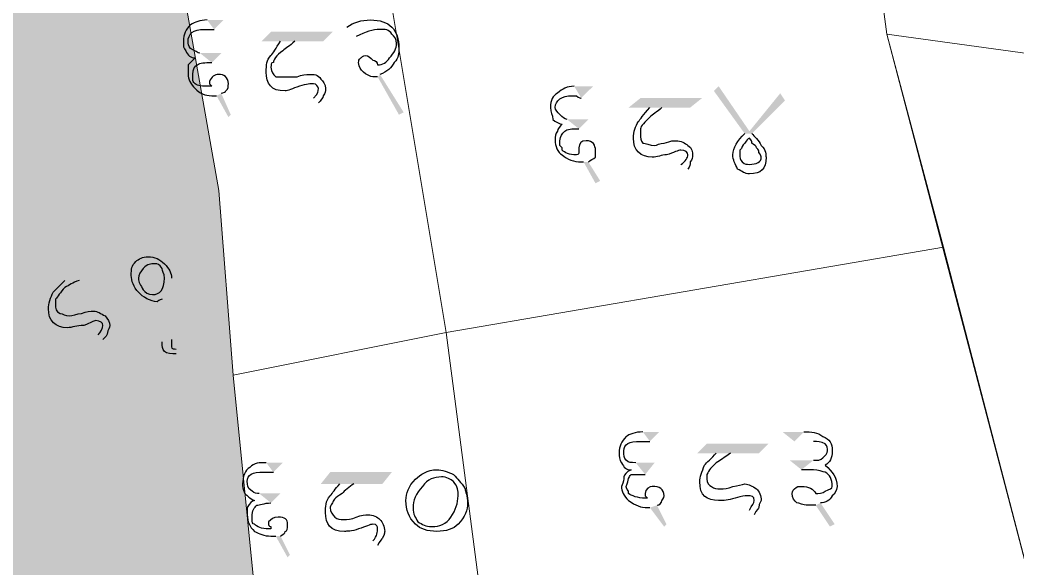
# Model space of a CAD drawing. Header units: metres. Extents: x 345912 to 349030, y 3061206 to 3061792.
# Drawn here: x 346026.44 to 346047.83, y 3061311.56 to 3061323.32 of the extents above; entities that cross this region are included whole.
import ezdxf

# ---------------------------------------------------------------- set-up
doc = ezdxf.new("R2010")
doc.units = ezdxf.units.M
doc.header["$MEASUREMENT"] = 0
doc.layers.add('PDF5_Geometry', color=7, linetype='Continuous')
doc.layers.add('PDF5_Solid Fills', color=7, linetype='Continuous')

msp = doc.modelspace()

# ---------------------------------------------------------------- hatches: boundary and pattern name
at = {"layer": 'PDF5_Solid Fills', "true_color": 0xc3c3c3, "transparency": 33554531}
h = msp.add_hatch(color=9, dxfattribs=at)
h.paths.add_polyline_path([(346031.62094, 3061309.60243), (346025.52494, 3061309.29763), (346024.61054, 3061318.44163), (346023.69614, 3061323.62323), (346029.48734, 3061324.84243), (346029.79214, 3061324.84243), (346030.70654, 3061319.66083), (346031.01134, 3061315.69843)], flags=0)
h.paths.add_polyline_path([(346033.75454, 3061286.43763), (346027.35374, 3061286.13283), (346026.43934, 3061296.19123), (346032.84014, 3061296.19123)], flags=0)
h.paths.add_polyline_path([(346007.84654, 3061320.88003), (346001.75053, 3061319.66083), (346000.83614, 3061319.35603), (345993.21614, 3061318.13683), (345983.76734, 3061316.30803), (345983.46254, 3061316.30803), (345961.21214, 3061312.04083), (345962.12653, 3061318.13683), (345981.02414, 3061321.79443), (345990.47293, 3061323.31843), (345999.31213, 3061325.14723), (346008.45614, 3061326.67123)], flags=0)
h.paths.add_polyline_path([(346037.41214, 3061326.36643), (346034.05934, 3061325.75683), (346034.05934, 3061326.06163), (346033.75454, 3061328.80483), (346037.10734, 3061329.41443)], flags=0)
h.paths.add_polyline_path([(346023.69614, 3061323.62323), (346015.46654, 3061322.09923), (346015.16174, 3061322.09923), (346014.85694, 3061322.09923), (346014.24734, 3061321.79443), (346007.84654, 3061320.88003), (346008.45614, 3061326.67123), (346018.81934, 3061328.80483), (346019.12414, 3061328.80483), (346019.42893, 3061329.10963), (346019.73374, 3061329.10963), (346020.03854, 3061329.10963), (346022.47694, 3061329.71923)], flags=0)
h.paths.add_polyline_path([(346029.48734, 3061324.84243), (346023.69614, 3061323.62323), (346022.47694, 3061329.71923), (346026.74414, 3061330.63363), (346028.57294, 3061330.93843), (346029.18254, 3061325.14723)], flags=0)
h.paths.add_polyline_path([(346033.75454, 3061328.80483), (346034.05934, 3061326.06163), (346034.05934, 3061325.75683), (346029.48734, 3061324.84243), (346029.18254, 3061325.14723), (346028.57294, 3061330.93843), (346030.70654, 3061331.24323), (346033.44974, 3061331.54803), (346033.44974, 3061330.93843)], flags=0)
h.paths.add_polyline_path([(346037.10734, 3061329.41443), (346033.75454, 3061328.80483), (346033.44974, 3061330.93843), (346033.44974, 3061331.54803), (346036.80254, 3061332.15763)], flags=0)
h.paths.add_polyline_path([(346125.80414, 3061271.19763), (346124.88974, 3061272.41683), (346122.14653, 3061274.85523), (346119.70814, 3061275.16003), (346113.61213, 3061277.29363), (346104.46814, 3061280.03683), (346097.76254, 3061281.56083), (346092.58094, 3061281.56083), (346089.53293, 3061281.25603), (346087.39933, 3061280.34163), (346079.16973, 3061276.07443), (346073.07373, 3061271.80723), (346070.94013, 3061271.19763), (345957.24973, 3061271.19763), (345956.94494, 3061272.41683), (345956.94494, 3061274.55043), (345957.85933, 3061287.96163), (345958.16414, 3061289.79043), (345958.16414, 3061296.19123), (345958.46894, 3061304.42083), (345959.38333, 3061311.12643), (345960.29774, 3061314.78403), (345960.29774, 3061320.27043), (345961.21214, 3061323.62323), (345964.26013, 3061333.07203), (345963.65053, 3061336.12003), (345963.34574, 3061337.03443), (345960.29774, 3061345.87363), (345956.94494, 3061356.84643), (345952.67774, 3061370.56243), (345952.67774, 3061373.91523), (345952.67774, 3061381.23043), (345949.93454, 3061391.59363), (345947.80094, 3061402.87124), (345945.05773, 3061411.40564), (345943.53373, 3061414.45363), (345940.48573, 3061418.11124), (345936.82814, 3061421.76883), (345932.86573, 3061427.56003), (345926.16013, 3061436.70403), (345924.63614, 3061440.36163), (345918.54013, 3061442.49523), (345914.57773, 3061443.40963), (345915.49213, 3061444.62883), (345924.33133, 3061441.88564), (345924.94094, 3061442.80003), (345924.33133, 3061448.28643), (345920.97853, 3061460.17363), (345917.32094, 3061466.87923), (345919.14974, 3061468.09844), (345923.11213, 3061460.47844), (345924.33133, 3061455.90643), (345926.46493, 3061446.76243), (345927.07454, 3061438.83763), (345930.12254, 3061435.18003), (345931.64653, 3061432.43683), (345936.82814, 3061424.81683), (345942.31454, 3061418.41603), (345944.75293, 3061415.06323), (345947.80094, 3061408.66243), (345949.93454, 3061401.04243), (345950.54414, 3061396.47043), (345954.20174, 3061382.14483), (345954.81134, 3061373.91523), (345955.11613, 3061371.17203), (345959.68814, 3061354.71283), (345964.86973, 3061340.08243), (345965.78414, 3061336.12003), (345965.17454, 3061329.71923), (345962.43134, 3061321.18483), (345962.12653, 3061318.13683), (345961.21214, 3061312.04083), (345960.90734, 3061307.77363), (345959.99293, 3061299.23923), (345959.68814, 3061287.65683), (345959.68814, 3061286.74243), (345959.38333, 3061285.52323), (345959.07854, 3061279.73203), (345958.77373, 3061275.46483), (345959.07854, 3061273.02643), (345959.38333, 3061271.19763), (346064.84414, 3061271.19763), (346065.75853, 3061271.50243), (346070.33053, 3061272.72163), (346075.20734, 3061274.85523), (346078.56013, 3061277.29363), (346085.87534, 3061281.25603), (346086.48494, 3061281.56083), (346087.39933, 3061281.86563), (346090.44734, 3061282.78003), (346097.45774, 3061282.78003), (346105.99214, 3061280.95123), (346116.05054, 3061278.20803), (346117.87933, 3061277.29363), (346118.79373, 3061276.98883), (346124.88974, 3061274.55043), (346127.32814, 3061272.41683), (346127.63293, 3061272.11203), (346128.24254, 3061271.19763)], flags=0)
h.paths.add_polyline_path([(346032.84014, 3061296.19123), (346026.43934, 3061296.19123), (346025.52494, 3061309.29763), (346031.62094, 3061309.60243), (346031.92574, 3061307.77363), (346032.53534, 3061298.02003)], flags=0)
h = msp.add_hatch(color=9, dxfattribs=at)
h.paths.add_polyline_path([(346031.62094, 3061309.60243), (346025.52494, 3061309.29763), (346024.61054, 3061318.44163), (346023.69614, 3061323.62323), (346029.48734, 3061324.84243), (346029.79214, 3061324.84243), (346030.70654, 3061319.66083), (346031.01134, 3061315.69843)], flags=0)
h.paths.add_polyline_path([(346033.75454, 3061286.43763), (346027.35374, 3061286.13283), (346026.43934, 3061296.19123), (346032.84014, 3061296.19123)], flags=0)
h.paths.add_polyline_path([(346007.84654, 3061320.88003), (346001.75053, 3061319.66083), (346000.83614, 3061319.35603), (345993.21614, 3061318.13683), (345983.76734, 3061316.30803), (345983.46254, 3061316.30803), (345961.21214, 3061312.04083), (345962.12653, 3061318.13683), (345981.02414, 3061321.79443), (345990.47293, 3061323.31843), (345999.31213, 3061325.14723), (346008.45614, 3061326.67123)], flags=0)
h.paths.add_polyline_path([(346037.41214, 3061326.36643), (346034.05934, 3061325.75683), (346034.05934, 3061326.06163), (346033.75454, 3061328.80483), (346037.10734, 3061329.41443)], flags=0)
h.paths.add_polyline_path([(346023.69614, 3061323.62323), (346015.46654, 3061322.09923), (346015.16174, 3061322.09923), (346014.85694, 3061322.09923), (346014.24734, 3061321.79443), (346007.84654, 3061320.88003), (346008.45614, 3061326.67123), (346018.81934, 3061328.80483), (346019.12414, 3061328.80483), (346019.42893, 3061329.10963), (346019.73374, 3061329.10963), (346020.03854, 3061329.10963), (346022.47694, 3061329.71923)], flags=0)
h.paths.add_polyline_path([(346029.48734, 3061324.84243), (346023.69614, 3061323.62323), (346022.47694, 3061329.71923), (346026.74414, 3061330.63363), (346028.57294, 3061330.93843), (346029.18254, 3061325.14723)], flags=0)
h.paths.add_polyline_path([(346033.75454, 3061328.80483), (346034.05934, 3061326.06163), (346034.05934, 3061325.75683), (346029.48734, 3061324.84243), (346029.18254, 3061325.14723), (346028.57294, 3061330.93843), (346030.70654, 3061331.24323), (346033.44974, 3061331.54803), (346033.44974, 3061330.93843)], flags=0)
h.paths.add_polyline_path([(346037.10734, 3061329.41443), (346033.75454, 3061328.80483), (346033.44974, 3061330.93843), (346033.44974, 3061331.54803), (346036.80254, 3061332.15763)], flags=0)
h.paths.add_polyline_path([(346125.80414, 3061271.19763), (346124.88974, 3061272.41683), (346122.14653, 3061274.85523), (346119.70814, 3061275.16003), (346113.61213, 3061277.29363), (346104.46814, 3061280.03683), (346097.76254, 3061281.56083), (346092.58094, 3061281.56083), (346089.53293, 3061281.25603), (346087.39933, 3061280.34163), (346079.16973, 3061276.07443), (346073.07373, 3061271.80723), (346070.94013, 3061271.19763), (345957.24973, 3061271.19763), (345956.94494, 3061272.41683), (345956.94494, 3061274.55043), (345957.85933, 3061287.96163), (345958.16414, 3061289.79043), (345958.16414, 3061296.19123), (345958.46894, 3061304.42083), (345959.38333, 3061311.12643), (345960.29774, 3061314.78403), (345960.29774, 3061320.27043), (345961.21214, 3061323.62323), (345964.26013, 3061333.07203), (345963.65053, 3061336.12003), (345963.34574, 3061337.03443), (345960.29774, 3061345.87363), (345956.94494, 3061356.84643), (345952.67774, 3061370.56243), (345952.67774, 3061373.91523), (345952.67774, 3061381.23043), (345949.93454, 3061391.59363), (345947.80094, 3061402.87124), (345945.05773, 3061411.40564), (345943.53373, 3061414.45363), (345940.48573, 3061418.11124), (345936.82814, 3061421.76883), (345932.86573, 3061427.56003), (345926.16013, 3061436.70403), (345924.63614, 3061440.36163), (345918.54013, 3061442.49523), (345914.57773, 3061443.40963), (345915.49213, 3061444.62883), (345924.33133, 3061441.88564), (345924.94094, 3061442.80003), (345924.33133, 3061448.28643), (345920.97853, 3061460.17363), (345917.32094, 3061466.87923), (345919.14974, 3061468.09844), (345923.11213, 3061460.47844), (345924.33133, 3061455.90643), (345926.46493, 3061446.76243), (345927.07454, 3061438.83763), (345930.12254, 3061435.18003), (345931.64653, 3061432.43683), (345936.82814, 3061424.81683), (345942.31454, 3061418.41603), (345944.75293, 3061415.06323), (345947.80094, 3061408.66243), (345949.93454, 3061401.04243), (345950.54414, 3061396.47043), (345954.20174, 3061382.14483), (345954.81134, 3061373.91523), (345955.11613, 3061371.17203), (345959.68814, 3061354.71283), (345964.86973, 3061340.08243), (345965.78414, 3061336.12003), (345965.17454, 3061329.71923), (345962.43134, 3061321.18483), (345962.12653, 3061318.13683), (345961.21214, 3061312.04083), (345960.90734, 3061307.77363), (345959.99293, 3061299.23923), (345959.68814, 3061287.65683), (345959.68814, 3061286.74243), (345959.38333, 3061285.52323), (345959.07854, 3061279.73203), (345958.77373, 3061275.46483), (345959.07854, 3061273.02643), (345959.38333, 3061271.19763), (346064.84414, 3061271.19763), (346065.75853, 3061271.50243), (346070.33053, 3061272.72163), (346075.20734, 3061274.85523), (346078.56013, 3061277.29363), (346085.87534, 3061281.25603), (346086.48494, 3061281.56083), (346087.39933, 3061281.86563), (346090.44734, 3061282.78003), (346097.45774, 3061282.78003), (346105.99214, 3061280.95123), (346116.05054, 3061278.20803), (346117.87933, 3061277.29363), (346118.79373, 3061276.98883), (346124.88974, 3061274.55043), (346127.32814, 3061272.41683), (346127.63293, 3061272.11203), (346128.24254, 3061271.19763)], flags=0)
h.paths.add_polyline_path([(346032.84014, 3061296.19123), (346026.43934, 3061296.19123), (346025.52494, 3061309.29763), (346031.62094, 3061309.60243), (346031.92574, 3061307.77363), (346032.53534, 3061298.02003)], flags=0)
at = {"layer": 'PDF5_Solid Fills', "transparency": 33554559}
h = msp.add_hatch(color=256, dxfattribs=at)
h.paths.add_polyline_path([(346030.60494, 3061323.11523), (346030.80814, 3061323.31843), (346030.45254, 3061323.31843)], flags=0)
h.paths.add_polyline_path([(346030.65574, 3061321.69283), (346030.90974, 3061321.23563), (346030.96054, 3061321.28643), (346030.75734, 3061321.74363)], flags=0)
h.paths.add_polyline_path([(346030.55414, 3061322.40403), (346030.75734, 3061322.60723), (346030.30014, 3061322.60723)], flags=0)
h.paths.add_polyline_path([(346032.02734, 3061322.86123), (346031.62094, 3061322.86123), (346031.82414, 3061323.06443), (346033.14494, 3061323.06443), (346032.94174, 3061322.86123), (346032.33214, 3061322.86123)], flags=0)
h.paths.add_polyline_path([(346032.84014, 3061321.54043), (346032.73854, 3061321.64203)], flags=0)
h.paths.add_polyline_path([(346033.65294, 3061322.96283), (346033.44974, 3061323.16603)], flags=0)
h.paths.add_polyline_path([(346034.16094, 3061322.15003), (346034.66894, 3061321.33723), (346034.56734, 3061321.28643), (346034.11014, 3061322.09923)], flags=0)
h = msp.add_hatch(color=256, dxfattribs=at)
h.paths.add_polyline_path([(346038.47894, 3061321.64205), (346038.73294, 3061321.89605), (346038.32654, 3061321.89605)], flags=0)
h.paths.add_polyline_path([(346038.52974, 3061320.27045), (346038.78374, 3061319.81325), (346038.88534, 3061319.86405), (346038.63134, 3061320.27045)], flags=0)
h.paths.add_polyline_path([(346038.42814, 3061320.98165), (346038.63134, 3061321.18485), (346038.17414, 3061321.18485)], flags=0)
h.paths.add_polyline_path([(346039.95214, 3061321.43885), (346039.49494, 3061321.43885), (346039.74894, 3061321.64205), (346041.06974, 3061321.64205), (346040.81574, 3061321.43885), (346040.20614, 3061321.43885)], flags=0)
h.paths.add_polyline_path([(346040.76494, 3061320.11805), (346040.61254, 3061320.21965)], flags=0)
h.paths.add_polyline_path([(346041.98414, 3061320.88005), (346041.32374, 3061321.79445), (346041.42534, 3061321.89605), (346042.08574, 3061320.93085), (346042.74614, 3061321.74365), (346042.84774, 3061321.59125), (346042.13654, 3061320.88005)], flags=0)
h = msp.add_hatch(color=256, dxfattribs=at)
h.paths.add_polyline_path([(346025.98214, 3061317.98444), (346026.18534, 3061318.23844), (346025.82974, 3061318.23844)], flags=0)
h.paths.add_polyline_path([(346025.98214, 3061316.61284), (346026.28694, 3061316.15564), (346026.33774, 3061316.20644), (346026.13454, 3061316.61284)], flags=0)
h.paths.add_polyline_path([(346025.88054, 3061317.32404), (346026.08374, 3061317.52724), (346025.67734, 3061317.52724)], flags=0)
h.paths.add_polyline_path([(346027.40454, 3061317.73044), (346026.99814, 3061317.73044), (346027.20134, 3061317.98444), (346028.52214, 3061317.98444), (346028.31894, 3061317.73044), (346027.70934, 3061317.73044)], flags=0)
h.paths.add_polyline_path([(346028.21734, 3061316.46044), (346028.11574, 3061316.56204)], flags=0)
h.paths.add_polyline_path([(346029.69054, 3061317.78124), (346029.69054, 3061316.46044)], flags=0)
h.paths.add_polyline_path([(346029.79214, 3061316.25724), (346029.79214, 3061316.15564)], flags=0)
h = msp.add_hatch(color=256, dxfattribs=at)
h.paths.add_polyline_path([(346039.95214, 3061314.27604), (346040.15534, 3061314.47924), (346039.79974, 3061314.47924)], flags=0)
h.paths.add_polyline_path([(346039.95214, 3061312.85364), (346040.25694, 3061312.44724), (346040.30774, 3061312.49804), (346040.10454, 3061312.90444)], flags=0)
h.paths.add_polyline_path([(346039.85054, 3061313.56484), (346040.05374, 3061313.81884), (346039.64734, 3061313.81884)], flags=0)
h.paths.add_polyline_path([(346041.37454, 3061314.02204), (346040.96814, 3061314.02204), (346041.17134, 3061314.22524), (346042.49214, 3061314.22524), (346042.28894, 3061314.02204), (346041.67934, 3061314.02204)], flags=0)
h.paths.add_polyline_path([(346042.18734, 3061312.70124), (346042.08574, 3061312.80284)], flags=0)
h.paths.add_polyline_path([(346043.05094, 3061314.27604), (346042.79694, 3061314.47924), (346043.25414, 3061314.47924)], flags=0)
h.paths.add_polyline_path([(346043.60974, 3061312.95524), (346043.91454, 3061312.49804), (346043.81294, 3061312.44724), (346043.50814, 3061312.90444)], flags=0)
h.paths.add_polyline_path([(346043.20334, 3061313.66644), (346042.94934, 3061313.86964), (346043.45734, 3061313.86964)], flags=0)
h = msp.add_hatch(color=256, dxfattribs=at)
h.paths.add_polyline_path([(346031.87494, 3061313.61564), (346032.07814, 3061313.81884), (346031.72254, 3061313.81884)], flags=0)
h.paths.add_polyline_path([(346031.92574, 3061312.24404), (346032.17974, 3061311.78684), (346032.23054, 3061311.83764), (346032.02734, 3061312.24404)], flags=0)
h.paths.add_polyline_path([(346031.82414, 3061312.95524), (346032.02734, 3061313.15844), (346031.57014, 3061313.15844)], flags=0)
h.paths.add_polyline_path([(346033.29734, 3061313.36164), (346032.89094, 3061313.36164), (346033.09414, 3061313.61564), (346034.41494, 3061313.61564), (346034.21174, 3061313.36164), (346033.60214, 3061313.36164)], flags=0)
h.paths.add_polyline_path([(346034.11014, 3061312.04084), (346034.00854, 3061312.14244)], flags=0)

# ---------------------------------------------------------------- linework, layer by layer
at = {"layer": 'PDF5_Geometry', "lineweight": 9}
for points in [[(346059.66254, 3061321.79444), (346053.87134, 3061321.79444), (346045.03214, 3061323.01365), (346044.42254, 3061327.58564), (346057.83373, 3061328.19523)], [(346059.66254, 3061321.79444), (346053.87134, 3061321.79444), (346045.03214, 3061323.01365), (346044.42254, 3061327.58564), (346057.83373, 3061328.19523)], [(346045.03214, 3061323.01365), (346046.25134, 3061318.44164), (346035.58334, 3061316.61284), (346034.05933, 3061325.75683), (346037.41214, 3061326.36645), (346044.42254, 3061327.58564)], [(346045.03214, 3061323.01365), (346046.25134, 3061318.44164), (346035.58334, 3061316.61284), (346034.05933, 3061325.75683), (346037.41214, 3061326.36645), (346044.42254, 3061327.58564)], [(346031.01134, 3061315.69844), (346030.70653, 3061319.66085), (346029.79214, 3061324.84243), (346034.05933, 3061325.75683), (346035.58334, 3061316.61284)], [(346031.01134, 3061315.69844), (346030.70653, 3061319.66085), (346029.79214, 3061324.84243), (346034.05933, 3061325.75683), (346035.58334, 3061316.61284)], [(346031.62094, 3061309.60243), (346025.52494, 3061309.29763), (346024.61054, 3061318.44163), (346023.69614, 3061323.62323), (346029.48734, 3061324.84243), (346029.79214, 3061324.84243), (346030.70654, 3061319.66083), (346031.01134, 3061315.69843)], [(346031.62094, 3061309.60243), (346025.52494, 3061309.29763), (346024.61054, 3061318.44163), (346023.69614, 3061323.62323), (346029.48734, 3061324.84243), (346029.79214, 3061324.84243), (346030.70654, 3061319.66083), (346031.01134, 3061315.69843)], [(346059.66254, 3061321.79444), (346059.05293, 3061307.77365), (346056.00494, 3061294.66724), (346049.60414, 3061294.97205), (346042.89854, 3061296.19123), (346043.81293, 3061297.71523), (346047.47054, 3061309.60243), (346048.38494, 3061310.21205), (346045.03214, 3061323.01365), (346053.87134, 3061321.79444)], [(346059.66254, 3061321.79444), (346059.05293, 3061307.77365), (346056.00494, 3061294.66724), (346049.60414, 3061294.97205), (346042.89854, 3061296.19123), (346043.81293, 3061297.71523), (346047.47054, 3061309.60243), (346048.38494, 3061310.21205), (346045.03214, 3061323.01365), (346053.87134, 3061321.79444)], [(346046.25134, 3061318.44164), (346048.38494, 3061310.21205), (346047.47054, 3061309.60243), (346044.42254, 3061309.60243), (346036.49774, 3061309.60243), (346035.58334, 3061316.61284)], [(346046.25134, 3061318.44164), (346048.38494, 3061310.21205), (346047.47054, 3061309.60243), (346044.42254, 3061309.60243), (346036.49774, 3061309.60243), (346035.58334, 3061316.61284)], [(346036.49774, 3061309.60243), (346031.62094, 3061309.60243), (346031.01134, 3061315.69844), (346035.58334, 3061316.61284)], [(346036.49774, 3061309.60243), (346031.62094, 3061309.60243), (346031.01134, 3061315.69844), (346035.58334, 3061316.61284)]]:
    msp.add_lwpolyline(points, close=True, dxfattribs=at)
at = {"layer": 'PDF5_Geometry', "lineweight": 25}
for points in [[(346030.45254, 3061323.31843), (346030.30014, 3061323.31843), (346030.19854, 3061323.26763), (346030.09694, 3061323.21683)], [(346033.44974, 3061323.16603), (346033.60214, 3061323.26763), (346033.75454, 3061323.31843), (346033.95774, 3061323.31843)], [(346033.95774, 3061323.31843), (346034.16094, 3061323.31843), (346034.31334, 3061323.26763), (346034.41494, 3061323.16603)], [(346030.09694, 3061323.21683), (346029.99534, 3061323.11523), (346029.94454, 3061323.01363), (346029.94454, 3061322.86123)], [(346030.04614, 3061322.86123), (346030.04614, 3061323.01363), (346030.14774, 3061323.11523), (346030.40174, 3061323.11523)], [(346030.40174, 3061323.11523), (346030.40174, 3061323.11523), (346030.45254, 3061323.11523), (346030.50334, 3061323.11523)], [(346030.50334, 3061323.11523), (346030.55414, 3061323.11523), (346030.60494, 3061323.11523), (346030.60494, 3061323.11523)], [(346034.16094, 3061323.11523), (346034.00854, 3061323.11523), (346033.85614, 3061323.06443), (346033.65294, 3061322.96283)], [(346034.41494, 3061323.01363), (346034.36414, 3061323.11523), (346034.26254, 3061323.11523), (346034.16094, 3061323.11523)], [(346034.41494, 3061323.16603), (346034.51654, 3061323.06443), (346034.56734, 3061322.91203), (346034.56734, 3061322.70883)], [(346029.94454, 3061322.86123), (346029.94454, 3061322.75963), (346029.94454, 3061322.70883), (346029.99534, 3061322.65803)], [(346030.09694, 3061322.70883), (346030.04614, 3061322.75963), (346030.04614, 3061322.81043), (346030.04614, 3061322.86123)], [(346031.82414, 3061322.55643), (346031.87494, 3061322.60723), (346031.92574, 3061322.70883), (346032.02734, 3061322.86123)], [(346032.33214, 3061322.86123), (346032.23054, 3061322.75963), (346032.12894, 3061322.70883), (346032.07814, 3061322.65803)], [(346034.51654, 3061322.81043), (346034.51654, 3061322.91203), (346034.46574, 3061322.96283), (346034.41494, 3061323.01363)], [(346029.99534, 3061322.65803), (346030.04614, 3061322.55643), (346030.09694, 3061322.50563), (346030.19854, 3061322.50563)], [(346030.30014, 3061322.60723), (346030.24934, 3061322.60723), (346030.19854, 3061322.65803), (346030.09694, 3061322.70883)], [(346032.07814, 3061322.65803), (346031.92574, 3061322.55643), (346031.87494, 3061322.45483), (346031.87494, 3061322.40403)], [(346034.36414, 3061322.50563), (346034.46574, 3061322.60723), (346034.51654, 3061322.70883), (346034.51654, 3061322.81043)], [(346034.56734, 3061322.70883), (346034.56734, 3061322.60723), (346034.56734, 3061322.50563), (346034.46574, 3061322.40403)], [(346030.19854, 3061322.50563), (346030.14774, 3061322.45483), (346030.09694, 3061322.40403), (346030.04614, 3061322.35323)], [(346031.72254, 3061322.20083), (346031.72254, 3061322.35323), (346031.72254, 3061322.45483), (346031.82414, 3061322.55643)], [(346033.70374, 3061322.40403), (346033.70374, 3061322.45483), (346033.70374, 3061322.45483), (346033.75454, 3061322.50563)], [(346033.75454, 3061322.50563), (346033.75454, 3061322.50563), (346033.80534, 3061322.55643), (346033.85614, 3061322.55643)], [(346033.85614, 3061322.55643), (346033.90694, 3061322.55643), (346033.95774, 3061322.50563), (346034.00854, 3061322.45483)], [(346034.00854, 3061322.45483), (346034.05934, 3061322.45483), (346034.11014, 3061322.40403), (346034.11014, 3061322.35323)], [(346034.11014, 3061322.35323), (346034.21174, 3061322.35323), (346034.31334, 3061322.40403), (346034.36414, 3061322.50563)], [(346030.04614, 3061322.35323), (346030.04614, 3061322.30243), (346030.04614, 3061322.25163), (346030.04614, 3061322.15003)], [(346030.14774, 3061322.15003), (346030.14774, 3061322.25163), (346030.19854, 3061322.35323), (346030.24934, 3061322.35323)], [(346030.24934, 3061322.35323), (346030.30014, 3061322.40403), (346030.40174, 3061322.40403), (346030.55414, 3061322.40403)], [(346031.87494, 3061322.40403), (346031.82414, 3061322.40403), (346031.82414, 3061322.35323), (346031.82414, 3061322.30243)], [(346031.82414, 3061322.30243), (346031.82414, 3061322.20083), (346031.87494, 3061322.15003), (346031.92574, 3061322.09923)], [(346033.80534, 3061322.20083), (346033.75454, 3061322.25163), (346033.70374, 3061322.30243), (346033.70374, 3061322.40403)], [(346034.46574, 3061322.40403), (346034.41494, 3061322.30243), (346034.31334, 3061322.20083), (346034.16094, 3061322.15003)], [(346030.04614, 3061322.15003), (346030.04614, 3061322.04843), (346030.09694, 3061321.94683), (346030.19854, 3061321.84523)], [(346030.14774, 3061322.04843), (346030.14774, 3061322.09923), (346030.14774, 3061322.15003), (346030.14774, 3061322.15003)], [(346030.19854, 3061321.94683), (346030.14774, 3061321.99763), (346030.14774, 3061321.99763), (346030.14774, 3061322.04843)], [(346030.70654, 3061322.15003), (346030.60494, 3061322.15003), (346030.55414, 3061322.09923), (346030.50334, 3061321.99763)], [(346030.50334, 3061321.99763), (346030.50334, 3061321.99763), (346030.50334, 3061321.94683), (346030.50334, 3061321.94683)], [(346030.90974, 3061321.94683), (346030.90974, 3061322.09923), (346030.80814, 3061322.15003), (346030.70654, 3061322.15003)], [(346032.12894, 3061321.79443), (346031.82414, 3061321.79443), (346031.72254, 3061321.94683), (346031.72254, 3061322.20083)], [(346031.92574, 3061322.09923), (346031.97654, 3061322.09923), (346032.02734, 3061322.09923), (346032.12894, 3061322.09923)], [(346032.12894, 3061322.09923), (346032.17974, 3061322.09923), (346032.28134, 3061322.09923), (346032.38294, 3061322.09923)], [(346032.38294, 3061322.09923), (346032.48454, 3061322.15003), (346032.58614, 3061322.15003), (346032.63694, 3061322.15003)], [(346032.63694, 3061322.15003), (346032.73854, 3061322.15003), (346032.84014, 3061322.15003), (346032.89094, 3061322.04843)], [(346032.89094, 3061322.04843), (346032.94174, 3061321.99763), (346032.99254, 3061321.94683), (346032.99254, 3061321.84523)], [(346034.00854, 3061322.09923), (346033.95774, 3061322.09923), (346033.85614, 3061322.15003), (346033.80534, 3061322.20083)], [(346034.11014, 3061322.09923), (346034.05934, 3061322.09923), (346034.05934, 3061322.09923), (346034.00854, 3061322.09923)], [(346030.50334, 3061321.89603), (346030.35094, 3061321.89603), (346030.24934, 3061321.89603), (346030.19854, 3061321.94683)], [(346030.19854, 3061321.84523), (346030.30014, 3061321.74363), (346030.40174, 3061321.69283), (346030.55414, 3061321.69283)], [(346030.50334, 3061321.94683), (346030.50334, 3061321.94683), (346030.50334, 3061321.94683), (346030.55414, 3061321.89603)], [(346030.55414, 3061321.89603), (346030.55414, 3061321.89603), (346030.50334, 3061321.89603), (346030.50334, 3061321.89603)], [(346030.75734, 3061321.74363), (346030.80814, 3061321.74363), (346030.85894, 3061321.79443), (346030.85894, 3061321.79443)], [(346030.85894, 3061321.79443), (346030.90974, 3061321.84523), (346030.90974, 3061321.89603), (346030.90974, 3061321.94683)], [(346032.43374, 3061321.89603), (346032.28134, 3061321.84523), (346032.17974, 3061321.79443), (346032.12894, 3061321.79443)], [(346032.73854, 3061321.94683), (346032.68774, 3061321.94683), (346032.58614, 3061321.94683), (346032.43374, 3061321.89603)], [(346032.84014, 3061321.84523), (346032.84014, 3061321.89603), (346032.78934, 3061321.94683), (346032.73854, 3061321.94683)], [(346032.73854, 3061321.64203), (346032.84014, 3061321.74363), (346032.84014, 3061321.79443), (346032.84014, 3061321.84523)], [(346032.99254, 3061321.84523), (346032.99254, 3061321.79443), (346032.99254, 3061321.74363), (346032.94174, 3061321.69283)], [(346038.32654, 3061321.89605), (346038.17414, 3061321.89605), (346038.07254, 3061321.84525), (346037.97094, 3061321.74365)], [(346030.55414, 3061321.69283), (346030.60494, 3061321.69283), (346030.60494, 3061321.69283), (346030.65574, 3061321.69283)], [(346032.94174, 3061321.69283), (346032.94174, 3061321.64203), (346032.89094, 3061321.59123), (346032.84014, 3061321.54043)], [(346037.97094, 3061321.74365), (346037.86934, 3061321.69285), (346037.81854, 3061321.59125), (346037.81854, 3061321.43885)], [(346037.92014, 3061321.43885), (346037.92014, 3061321.59125), (346038.07254, 3061321.69285), (346038.27574, 3061321.69285)], [(346038.27574, 3061321.69285), (346038.32654, 3061321.69285), (346038.37734, 3061321.69285), (346038.37734, 3061321.69285)], [(346038.37734, 3061321.69285), (346038.42814, 3061321.64205), (346038.47894, 3061321.64205), (346038.47894, 3061321.64205)], [(346037.81854, 3061321.43885), (346037.81854, 3061321.33725), (346037.86934, 3061321.28645), (346037.86934, 3061321.18485)], [(346038.02174, 3061321.28645), (346037.97094, 3061321.33725), (346037.92014, 3061321.38805), (346037.92014, 3061321.43885)], [(346039.69814, 3061321.13405), (346039.74894, 3061321.18485), (346039.79974, 3061321.28645), (346039.95214, 3061321.43885)], [(346040.20614, 3061321.43885), (346040.10454, 3061321.33725), (346040.00294, 3061321.28645), (346039.95214, 3061321.23565)], [(346037.86934, 3061321.18485), (346037.92014, 3061321.13405), (346038.02174, 3061321.08325), (346038.07254, 3061321.08325)], [(346038.17414, 3061321.18485), (346038.12334, 3061321.18485), (346038.07254, 3061321.23565), (346038.02174, 3061321.28645)], [(346039.95214, 3061321.23565), (346039.85054, 3061321.13405), (346039.74894, 3061321.03245), (346039.74894, 3061320.98165)], [(346037.97094, 3061320.93085), (346037.92014, 3061320.88005), (346037.92014, 3061320.82925), (346037.92014, 3061320.72765)], [(346038.07254, 3061321.08325), (346038.02174, 3061321.03245), (346037.97094, 3061320.98165), (346037.97094, 3061320.93085)], [(346038.02174, 3061320.72765), (346038.02174, 3061320.82925), (346038.07254, 3061320.88005), (346038.12334, 3061320.93085)], [(346038.12334, 3061320.93085), (346038.17414, 3061320.98165), (346038.27574, 3061320.98165), (346038.42814, 3061320.98165)], [(346039.59654, 3061320.77845), (346039.59654, 3061320.93085), (346039.64734, 3061321.03245), (346039.69814, 3061321.13405)], [(346039.74894, 3061320.98165), (346039.74894, 3061320.93085), (346039.74894, 3061320.93085), (346039.74894, 3061320.88005)], [(346037.92014, 3061320.72765), (346037.92014, 3061320.62605), (346037.97094, 3061320.47365), (346038.07254, 3061320.42285)], [(346038.02174, 3061320.62605), (346038.02174, 3061320.67685), (346038.02174, 3061320.67685), (346038.02174, 3061320.72765)], [(346038.58054, 3061320.72765), (346038.47894, 3061320.72765), (346038.42814, 3061320.67685), (346038.42814, 3061320.57525)], [(346038.78374, 3061320.52445), (346038.78374, 3061320.62605), (346038.73294, 3061320.72765), (346038.58054, 3061320.72765)], [(346040.00294, 3061320.37205), (346039.74894, 3061320.37205), (346039.59654, 3061320.52445), (346039.59654, 3061320.77845)], [(346039.74894, 3061320.88005), (346039.74894, 3061320.77845), (346039.74894, 3061320.72765), (346039.79974, 3061320.67685)], [(346040.25694, 3061320.67685), (346040.40934, 3061320.72765), (346040.46014, 3061320.72765), (346040.51094, 3061320.72765)], [(346040.51094, 3061320.72765), (346040.61254, 3061320.72765), (346040.71414, 3061320.67685), (346040.76494, 3061320.62605)], [(346041.73014, 3061320.42285), (346041.73014, 3061320.57525), (346041.83174, 3061320.72765), (346041.98414, 3061320.88005)], [(346042.08574, 3061320.77845), (346042.03494, 3061320.77845), (346042.03494, 3061320.72765), (346041.98414, 3061320.67685)], [(346042.13654, 3061320.67685), (346042.13654, 3061320.72765), (346042.13654, 3061320.72765), (346042.08574, 3061320.77845)], [(346042.13654, 3061320.88005), (346042.18734, 3061320.82925), (346042.28894, 3061320.72765), (346042.33974, 3061320.62605)], [(346038.07254, 3061320.52445), (346038.07254, 3061320.57525), (346038.07254, 3061320.57525), (346038.02174, 3061320.62605)], [(346038.37734, 3061320.42285), (346038.22494, 3061320.42285), (346038.12334, 3061320.47365), (346038.07254, 3061320.52445)], [(346038.42814, 3061320.57525), (346038.42814, 3061320.57525), (346038.42814, 3061320.52445), (346038.42814, 3061320.52445)], [(346038.42814, 3061320.52445), (346038.42814, 3061320.52445), (346038.42814, 3061320.52445), (346038.42814, 3061320.47365)], [(346038.78374, 3061320.37205), (346038.78374, 3061320.42285), (346038.78374, 3061320.47365), (346038.78374, 3061320.52445)], [(346039.79974, 3061320.67685), (346039.85054, 3061320.67685), (346039.95214, 3061320.62605), (346040.05374, 3061320.62605)], [(346040.05374, 3061320.62605), (346040.10454, 3061320.62605), (346040.15534, 3061320.67685), (346040.25694, 3061320.67685)], [(346040.61254, 3061320.52445), (346040.56174, 3061320.52445), (346040.46014, 3061320.47365), (346040.30774, 3061320.42285)], [(346040.76494, 3061320.42285), (346040.76494, 3061320.47365), (346040.71414, 3061320.52445), (346040.61254, 3061320.52445)], [(346040.76494, 3061320.62605), (346040.86654, 3061320.57525), (346040.86654, 3061320.47365), (346040.86654, 3061320.42285)], [(346041.98414, 3061320.67685), (346041.93334, 3061320.62605), (346041.93334, 3061320.57525), (346041.88254, 3061320.52445)], [(346041.88254, 3061320.52445), (346041.88254, 3061320.47365), (346041.88254, 3061320.47365), (346041.88254, 3061320.42285)], [(346042.23814, 3061320.57525), (346042.23814, 3061320.62605), (346042.18734, 3061320.62605), (346042.13654, 3061320.67685)], [(346042.28894, 3061320.47365), (346042.28894, 3061320.52445), (346042.28894, 3061320.52445), (346042.23814, 3061320.57525)], [(346042.33974, 3061320.62605), (346042.44134, 3061320.52445), (346042.44134, 3061320.42285), (346042.44134, 3061320.37205)], [(346038.07254, 3061320.42285), (346038.17414, 3061320.32125), (346038.32654, 3061320.27045), (346038.47894, 3061320.27045)], [(346038.42814, 3061320.47365), (346038.42814, 3061320.47365), (346038.42814, 3061320.42285), (346038.37734, 3061320.42285)], [(346038.63134, 3061320.27045), (346038.68214, 3061320.32125), (346038.73294, 3061320.32125), (346038.78374, 3061320.37205)], [(346040.30774, 3061320.42285), (346040.20614, 3061320.42285), (346040.10454, 3061320.37205), (346040.00294, 3061320.37205)], [(346040.61254, 3061320.21965), (346040.71414, 3061320.27045), (346040.76494, 3061320.37205), (346040.76494, 3061320.42285)], [(346040.86654, 3061320.42285), (346040.86654, 3061320.37205), (346040.86654, 3061320.32125), (346040.81574, 3061320.27045)], [(346041.83174, 3061320.11805), (346041.78094, 3061320.21965), (346041.73014, 3061320.32125), (346041.73014, 3061320.42285)], [(346041.88254, 3061320.42285), (346041.88254, 3061320.37205), (346041.88254, 3061320.32125), (346041.93334, 3061320.27045)], [(346042.08574, 3061320.21965), (346042.23814, 3061320.21965), (346042.33974, 3061320.27045), (346042.33974, 3061320.37205)], [(346042.44134, 3061320.37205), (346042.44134, 3061320.11805), (346042.33974, 3061320.01645), (346042.08574, 3061320.01645)], [(346042.33974, 3061320.37205), (346042.33974, 3061320.37205), (346042.33974, 3061320.42285), (346042.28894, 3061320.47365)], [(346038.47894, 3061320.27045), (346038.47894, 3061320.27045), (346038.52974, 3061320.27045), (346038.52974, 3061320.27045)], [(346040.81574, 3061320.27045), (346040.81574, 3061320.21965), (346040.81574, 3061320.16885), (346040.76494, 3061320.11805)], [(346042.08574, 3061320.01645), (346041.98414, 3061320.01645), (346041.93334, 3061320.06725), (346041.83174, 3061320.11805)], [(346041.93334, 3061320.27045), (346041.98414, 3061320.21965), (346042.03494, 3061320.21965), (346042.08574, 3061320.21965)], [(346028.92854, 3061318.13684), (346028.97934, 3061318.18764), (346029.08094, 3061318.23844), (346029.18254, 3061318.23844)], [(346029.18254, 3061318.23844), (346029.33494, 3061318.23844), (346029.43654, 3061318.18764), (346029.53814, 3061318.08604)], [(346028.82694, 3061317.83204), (346028.82694, 3061317.98444), (346028.82694, 3061318.03524), (346028.92854, 3061318.13684)], [(346029.08094, 3061317.98444), (346029.03014, 3061317.93364), (346028.97934, 3061317.83204), (346028.97934, 3061317.78124)], [(346029.33494, 3061318.08604), (346029.23334, 3061318.08604), (346029.18254, 3061318.08604), (346029.08094, 3061317.98444)], [(346029.48734, 3061317.98444), (346029.43654, 3061318.08604), (346029.38574, 3061318.08604), (346029.33494, 3061318.08604)], [(346029.53814, 3061317.78124), (346029.53814, 3061317.88284), (346029.48734, 3061317.93364), (346029.48734, 3061317.98444)], [(346029.53814, 3061318.08604), (346029.63974, 3061317.98444), (346029.69054, 3061317.88284), (346029.69054, 3061317.78124)], [(346027.15054, 3061317.47644), (346027.20134, 3061317.52724), (346027.30294, 3061317.62884), (346027.40454, 3061317.73044)], [(346027.70934, 3061317.73044), (346027.55694, 3061317.67964), (346027.50614, 3061317.62884), (346027.40454, 3061317.57804)], [(346028.97934, 3061317.47644), (346028.87774, 3061317.57804), (346028.82694, 3061317.73044), (346028.82694, 3061317.83204)], [(346028.97934, 3061317.78124), (346028.97934, 3061317.67964), (346029.03014, 3061317.62884), (346029.08094, 3061317.52724)], [(346029.28414, 3061317.42564), (346029.43654, 3061317.42564), (346029.53814, 3061317.52724), (346029.53814, 3061317.78124)], [(346027.40454, 3061317.57804), (346027.30294, 3061317.47644), (346027.25214, 3061317.37484), (346027.20134, 3061317.32404)], [(346029.08094, 3061317.52724), (346029.13174, 3061317.47644), (346029.18254, 3061317.42564), (346029.28414, 3061317.42564)], [(346027.04894, 3061317.12084), (346027.04894, 3061317.22244), (346027.09974, 3061317.37484), (346027.15054, 3061317.47644)], [(346027.20134, 3061317.32404), (346027.20134, 3061317.27324), (346027.20134, 3061317.27324), (346027.20134, 3061317.22244)], [(346029.38574, 3061317.27324), (346029.23334, 3061317.27324), (346029.08094, 3061317.37484), (346028.97934, 3061317.47644)], [(346029.48734, 3061317.32404), (346029.43654, 3061317.32404), (346029.38574, 3061317.27324), (346029.38574, 3061317.27324)], [(346027.45534, 3061316.71444), (346027.20134, 3061316.71444), (346027.04894, 3061316.86684), (346027.04894, 3061317.12084)], [(346027.20134, 3061317.22244), (346027.20134, 3061317.12084), (346027.20134, 3061317.07004), (346027.30294, 3061317.01924)], [(346027.30294, 3061317.01924), (346027.35374, 3061317.01924), (346027.40454, 3061316.96844), (346027.50614, 3061316.96844)], [(346027.50614, 3061316.96844), (346027.55694, 3061316.96844), (346027.65854, 3061317.01924), (346027.76014, 3061317.01924)], [(346027.76014, 3061317.01924), (346027.86174, 3061317.07004), (346027.96334, 3061317.07004), (346028.01414, 3061317.07004)], [(346028.06494, 3061316.86684), (346028.01414, 3061316.86684), (346027.96334, 3061316.81604), (346027.81094, 3061316.76524)], [(346028.01414, 3061317.07004), (346028.11574, 3061317.07004), (346028.16654, 3061317.01924), (346028.26814, 3061316.96844)], [(346028.21734, 3061316.76524), (346028.21734, 3061316.81604), (346028.16654, 3061316.86684), (346028.06494, 3061316.86684)], [(346028.26814, 3061316.96844), (346028.31894, 3061316.91764), (346028.36974, 3061316.81604), (346028.36974, 3061316.76524)], [(346027.81094, 3061316.76524), (346027.65854, 3061316.76524), (346027.55694, 3061316.71444), (346027.45534, 3061316.71444)], [(346028.11574, 3061316.56204), (346028.16654, 3061316.61284), (346028.21734, 3061316.71444), (346028.21734, 3061316.76524)], [(346028.36974, 3061316.76524), (346028.36974, 3061316.71444), (346028.31894, 3061316.66364), (346028.31894, 3061316.61284)], [(346028.31894, 3061316.61284), (346028.31894, 3061316.56204), (346028.26814, 3061316.51124), (346028.21734, 3061316.46044)], [(346029.69054, 3061316.46044), (346029.69054, 3061316.35884), (346029.69054, 3061316.30804), (346029.69054, 3061316.30804)], [(346029.53814, 3061316.20644), (346029.48734, 3061316.25724), (346029.48734, 3061316.30804), (346029.48734, 3061316.40964)], [(346029.69054, 3061316.30804), (346029.69054, 3061316.25724), (346029.74134, 3061316.25724), (346029.79214, 3061316.25724)], [(346029.79214, 3061316.15564), (346029.69054, 3061316.15564), (346029.58894, 3061316.15564), (346029.53814, 3061316.20644)], [(346039.44414, 3061314.37764), (346039.34254, 3061314.27604), (346039.29174, 3061314.17444), (346039.29174, 3061314.02204)], [(346039.79974, 3061314.47924), (346039.64734, 3061314.47924), (346039.49494, 3061314.42844), (346039.44414, 3061314.37764)], [(346043.25414, 3061314.47924), (346043.40654, 3061314.47924), (346043.55894, 3061314.47924), (346043.66054, 3061314.37764)], [(346043.66054, 3061314.37764), (346043.81294, 3061314.32684), (346043.86374, 3061314.22524), (346043.86374, 3061314.07284)], [(346039.39334, 3061314.07284), (346039.39334, 3061314.22524), (346039.49494, 3061314.27604), (346039.74894, 3061314.27604)], [(346039.74894, 3061314.27604), (346039.74894, 3061314.27604), (346039.79974, 3061314.27604), (346039.85054, 3061314.27604)], [(346039.85054, 3061314.27604), (346039.90134, 3061314.27604), (346039.90134, 3061314.27604), (346039.95214, 3061314.27604)], [(346043.71134, 3061314.22524), (346043.60974, 3061314.27604), (346043.55894, 3061314.27604), (346043.45734, 3061314.27604)], [(346043.76214, 3061314.07284), (346043.76214, 3061314.12364), (346043.76214, 3061314.17444), (346043.71134, 3061314.22524)], [(346039.29174, 3061314.02204), (346039.29174, 3061313.97124), (346039.29174, 3061313.86964), (346039.34254, 3061313.81884)], [(346039.44414, 3061313.86964), (346039.39334, 3061313.92044), (346039.39334, 3061313.97124), (346039.39334, 3061314.07284)], [(346039.64734, 3061313.81884), (346039.54574, 3061313.81884), (346039.49494, 3061313.81884), (346039.44414, 3061313.86964)], [(346041.12054, 3061313.76804), (346041.17134, 3061313.81884), (346041.27294, 3061313.92044), (346041.37454, 3061314.02204)], [(346041.67934, 3061314.02204), (346041.52694, 3061313.92044), (346041.47614, 3061313.86964), (346041.37454, 3061313.81884)], [(346043.45734, 3061313.86964), (346043.55894, 3061313.86964), (346043.60974, 3061313.86964), (346043.66054, 3061313.92044)], [(346043.66054, 3061313.92044), (346043.71134, 3061313.97124), (346043.76214, 3061314.02204), (346043.76214, 3061314.07284)], [(346043.86374, 3061314.07284), (346043.86374, 3061313.92044), (346043.81294, 3061313.81884), (346043.71134, 3061313.76804)], [(346031.36694, 3061313.71724), (346031.26534, 3061313.66644), (346031.21454, 3061313.51404), (346031.21454, 3061313.36164)], [(346031.72254, 3061313.81884), (346031.57014, 3061313.81884), (346031.46854, 3061313.81884), (346031.36694, 3061313.71724)], [(346034.92294, 3061313.46324), (346035.02454, 3061313.56484), (346035.17694, 3061313.66644), (346035.38014, 3061313.66644)], [(346035.38014, 3061313.66644), (346035.48174, 3061313.66644), (346035.63414, 3061313.61564), (346035.73574, 3061313.56484)], [(346039.34254, 3061313.81884), (346039.39334, 3061313.71724), (346039.44414, 3061313.66644), (346039.54574, 3061313.66644)], [(346039.54574, 3061313.66644), (346039.44414, 3061313.61564), (346039.39334, 3061313.56484), (346039.39334, 3061313.51404)], [(346041.01894, 3061313.41244), (346041.01894, 3061313.51404), (346041.06974, 3061313.61564), (346041.12054, 3061313.76804)], [(346041.37454, 3061313.81884), (346041.27294, 3061313.71724), (346041.22214, 3061313.66644), (346041.17134, 3061313.56484)], [(346043.30494, 3061313.66644), (346043.25414, 3061313.66644), (346043.25414, 3061313.66644), (346043.20334, 3061313.66644)], [(346043.45734, 3061313.66644), (346043.40654, 3061313.66644), (346043.35574, 3061313.66644), (346043.30494, 3061313.66644)], [(346043.71134, 3061313.61564), (346043.66054, 3061313.61564), (346043.55894, 3061313.66644), (346043.45734, 3061313.66644)], [(346043.71134, 3061313.76804), (346043.86374, 3061313.61564), (346043.96534, 3061313.51404), (346043.96534, 3061313.31084)], [(346031.31614, 3061313.41244), (346031.31614, 3061313.56484), (346031.41774, 3061313.61564), (346031.67174, 3061313.61564)], [(346031.67174, 3061313.61564), (346031.67174, 3061313.61564), (346031.72254, 3061313.61564), (346031.77334, 3061313.61564)], [(346031.77334, 3061313.61564), (346031.82414, 3061313.61564), (346031.87494, 3061313.61564), (346031.87494, 3061313.61564)], [(346034.71974, 3061313.00604), (346034.71974, 3061313.15844), (346034.77054, 3061313.31084), (346034.92294, 3061313.46324)], [(346035.48174, 3061313.51404), (346035.32934, 3061313.51404), (346035.17694, 3061313.46324), (346035.07534, 3061313.31084)], [(346035.73574, 3061313.41244), (346035.68494, 3061313.46324), (346035.58334, 3061313.51404), (346035.48174, 3061313.51404)], [(346035.73574, 3061313.56484), (346035.83734, 3061313.46324), (346035.88814, 3061313.41244), (346035.98974, 3061313.26004)], [(346039.39334, 3061313.51404), (346039.39334, 3061313.46324), (346039.39334, 3061313.41244), (346039.34254, 3061313.31084)], [(346039.44414, 3061313.31084), (346039.49494, 3061313.46324), (346039.49494, 3061313.51404), (346039.54574, 3061313.56484)], [(346039.54574, 3061313.56484), (346039.59654, 3061313.56484), (346039.69814, 3061313.56484), (346039.85054, 3061313.56484)], [(346041.17134, 3061313.56484), (346041.17134, 3061313.56484), (346041.17134, 3061313.51404), (346041.17134, 3061313.46324)], [(346041.17134, 3061313.46324), (346041.17134, 3061313.41244), (346041.22214, 3061313.31084), (346041.27294, 3061313.31084)], [(346043.86374, 3061313.31084), (346043.86374, 3061313.46324), (346043.81294, 3061313.56484), (346043.71134, 3061313.61564)], [(346031.21454, 3061313.36164), (346031.21454, 3061313.31084), (346031.21454, 3061313.26004), (346031.26534, 3061313.15844)], [(346031.41774, 3061313.20924), (346031.31614, 3061313.26004), (346031.31614, 3061313.36164), (346031.31614, 3061313.41244)], [(346033.09414, 3061313.10764), (346033.14494, 3061313.15844), (346033.19574, 3061313.26004), (346033.29734, 3061313.36164)], [(346033.60214, 3061313.36164), (346033.50054, 3061313.31084), (346033.39894, 3061313.20924), (346033.34814, 3061313.15844)], [(346035.07534, 3061313.31084), (346034.92294, 3061313.15844), (346034.87214, 3061313.00604), (346034.87214, 3061312.85364)], [(346035.83734, 3061313.10764), (346035.83734, 3061313.20924), (346035.83734, 3061313.31084), (346035.73574, 3061313.41244)], [(346035.98974, 3061313.26004), (346035.98974, 3061313.20924), (346036.04054, 3061313.10764), (346036.04054, 3061312.95524)], [(346039.34254, 3061313.31084), (346039.34254, 3061313.20924), (346039.39334, 3061313.10764), (346039.49494, 3061313.00604)], [(346039.49494, 3061313.20924), (346039.44414, 3061313.26004), (346039.44414, 3061313.31084), (346039.44414, 3061313.31084)], [(346040.00294, 3061313.31084), (346039.95214, 3061313.31084), (346039.85054, 3061313.26004), (346039.85054, 3061313.15844)], [(346040.25694, 3061313.10764), (346040.25694, 3061313.26004), (346040.15534, 3061313.31084), (346040.00294, 3061313.31084)], [(346041.42534, 3061313.00604), (346041.17134, 3061313.00604), (346041.01894, 3061313.10764), (346041.01894, 3061313.41244)], [(346041.27294, 3061313.31084), (346041.32374, 3061313.26004), (346041.37454, 3061313.26004), (346041.47614, 3061313.26004)], [(346041.47614, 3061313.26004), (346041.52694, 3061313.26004), (346041.62854, 3061313.26004), (346041.73014, 3061313.31084)], [(346041.73014, 3061313.31084), (346041.83174, 3061313.31084), (346041.93334, 3061313.36164), (346041.98414, 3061313.36164)], [(346041.98414, 3061313.36164), (346042.08574, 3061313.36164), (346042.13654, 3061313.31084), (346042.23814, 3061313.26004)], [(346042.23814, 3061313.26004), (346042.28894, 3061313.20924), (346042.33974, 3061313.10764), (346042.33974, 3061313.00604)], [(346043.00014, 3061313.15844), (346043.00014, 3061313.20924), (346043.05094, 3061313.26004), (346043.05094, 3061313.26004)], [(346043.05094, 3061313.26004), (346043.10174, 3061313.31084), (346043.15254, 3061313.31084), (346043.20334, 3061313.31084)], [(346043.20334, 3061313.31084), (346043.35574, 3061313.31084), (346043.45734, 3061313.26004), (346043.50814, 3061313.15844)], [(346043.71134, 3061313.20924), (346043.81294, 3061313.26004), (346043.86374, 3061313.26004), (346043.86374, 3061313.31084)], [(346043.96534, 3061313.31084), (346043.96534, 3061313.20924), (346043.91454, 3061313.15844), (346043.86374, 3061313.10764)], [(346031.26534, 3061313.15844), (346031.31614, 3061313.10764), (346031.36694, 3061313.05684), (346031.46854, 3061313.00604)], [(346031.57014, 3061313.15844), (346031.51934, 3061313.15844), (346031.46854, 3061313.15844), (346031.41774, 3061313.20924)], [(346032.99254, 3061312.75204), (346032.99254, 3061312.85364), (346032.99254, 3061313.00604), (346033.09414, 3061313.10764)], [(346033.34814, 3061313.15844), (346033.19574, 3061313.05684), (346033.14494, 3061313.00604), (346033.14494, 3061312.95524)], [(346035.68494, 3061312.65044), (346035.78654, 3061312.80284), (346035.83734, 3061312.95524), (346035.83734, 3061313.10764)], [(346039.49494, 3061313.15844), (346039.49494, 3061313.15844), (346039.49494, 3061313.20924), (346039.49494, 3061313.20924)], [(346039.85054, 3061313.05684), (346039.69814, 3061313.05684), (346039.54574, 3061313.10764), (346039.49494, 3061313.15844)], [(346039.85054, 3061313.15844), (346039.85054, 3061313.10764), (346039.85054, 3061313.10764), (346039.85054, 3061313.10764)], [(346039.85054, 3061313.10764), (346039.90134, 3061313.05684), (346039.90134, 3061313.05684), (346039.90134, 3061313.05684)], [(346039.90134, 3061313.05684), (346039.85054, 3061313.05684), (346039.85054, 3061313.05684), (346039.85054, 3061313.05684)], [(346040.20614, 3061313.00604), (346040.20614, 3061313.00604), (346040.25694, 3061313.05684), (346040.25694, 3061313.10764)], [(346041.78094, 3061313.05684), (346041.62854, 3061313.00604), (346041.52694, 3061313.00604), (346041.42534, 3061313.00604)], [(346042.03494, 3061313.10764), (346041.98414, 3061313.10764), (346041.93334, 3061313.10764), (346041.78094, 3061313.05684)], [(346042.18734, 3061313.00604), (346042.18734, 3061313.10764), (346042.13654, 3061313.10764), (346042.03494, 3061313.10764)], [(346043.10174, 3061312.95524), (346043.05094, 3061313.00604), (346043.00014, 3061313.05684), (346043.00014, 3061313.15844)], [(346043.50814, 3061313.15844), (346043.55894, 3061313.15844), (346043.66054, 3061313.15844), (346043.71134, 3061313.20924)], [(346043.86374, 3061313.10764), (346043.81294, 3061313.00604), (346043.71134, 3061312.95524), (346043.60974, 3061312.95524)], [(346031.46854, 3061313.00604), (346031.41774, 3061313.00604), (346031.36694, 3061312.95524), (346031.31614, 3061312.85364)], [(346031.31614, 3061312.85364), (346031.31614, 3061312.85364), (346031.31614, 3061312.75204), (346031.31614, 3061312.70124)], [(346031.41774, 3061312.65044), (346031.41774, 3061312.80284), (346031.46854, 3061312.85364), (346031.51934, 3061312.90444)], [(346031.51934, 3061312.90444), (346031.57014, 3061312.90444), (346031.67174, 3061312.95524), (346031.82414, 3061312.95524)], [(346033.14494, 3061312.95524), (346033.09414, 3061312.90444), (346033.09414, 3061312.85364), (346033.09414, 3061312.85364)], [(346033.09414, 3061312.85364), (346033.09414, 3061312.75204), (346033.14494, 3061312.70124), (346033.19574, 3061312.65044)], [(346034.92294, 3061312.49804), (346034.77054, 3061312.65044), (346034.71974, 3061312.80284), (346034.71974, 3061313.00604)], [(346034.87214, 3061312.85364), (346034.87214, 3061312.70124), (346034.92294, 3061312.65044), (346034.97374, 3061312.54884)], [(346036.04054, 3061312.95524), (346036.04054, 3061312.80284), (346035.98974, 3061312.65044), (346035.83734, 3061312.49804)], [(346039.49494, 3061313.00604), (346039.64734, 3061312.90444), (346039.74894, 3061312.85364), (346039.90134, 3061312.85364)], [(346039.90134, 3061312.85364), (346039.95214, 3061312.85364), (346039.95214, 3061312.85364), (346039.95214, 3061312.85364)], [(346040.10454, 3061312.90444), (346040.15534, 3061312.90444), (346040.20614, 3061312.95524), (346040.20614, 3061313.00604)], [(346042.08574, 3061312.80284), (346042.13654, 3061312.90444), (346042.18734, 3061312.95524), (346042.18734, 3061313.00604)], [(346042.28894, 3061312.85364), (346042.28894, 3061312.85364), (346042.23814, 3061312.80284), (346042.18734, 3061312.70124)], [(346042.33974, 3061313.00604), (346042.33974, 3061313.00604), (346042.28894, 3061312.95524), (346042.28894, 3061312.85364)], [(346043.30494, 3061312.90444), (346043.25414, 3061312.90444), (346043.15254, 3061312.95524), (346043.10174, 3061312.95524)], [(346043.50814, 3061312.90444), (346043.45734, 3061312.90444), (346043.40654, 3061312.90444), (346043.30494, 3061312.90444)], [(346031.31614, 3061312.70124), (346031.31614, 3061312.54884), (346031.36694, 3061312.44724), (346031.46854, 3061312.34564)], [(346031.41774, 3061312.59964), (346031.41774, 3061312.65044), (346031.41774, 3061312.65044), (346031.41774, 3061312.65044)], [(346031.46854, 3061312.49804), (346031.41774, 3061312.49804), (346031.41774, 3061312.54884), (346031.41774, 3061312.59964)], [(346031.97654, 3061312.65044), (346031.87494, 3061312.65044), (346031.82414, 3061312.59964), (346031.77334, 3061312.54884)], [(346032.17974, 3061312.49804), (346032.17974, 3061312.59964), (346032.12894, 3061312.65044), (346031.97654, 3061312.65044)], [(346033.39894, 3061312.34564), (346033.09414, 3061312.34564), (346032.99254, 3061312.49804), (346032.99254, 3061312.75204)], [(346033.19574, 3061312.65044), (346033.24654, 3061312.59964), (346033.29734, 3061312.59964), (346033.39894, 3061312.59964)], [(346033.39894, 3061312.59964), (346033.44974, 3061312.59964), (346033.55134, 3061312.59964), (346033.65294, 3061312.65044)], [(346033.65294, 3061312.65044), (346033.75454, 3061312.70124), (346033.85614, 3061312.70124), (346033.90694, 3061312.70124)], [(346033.90694, 3061312.70124), (346034.00854, 3061312.70124), (346034.11014, 3061312.65044), (346034.16094, 3061312.59964)], [(346034.16094, 3061312.59964), (346034.21174, 3061312.54884), (346034.26254, 3061312.44724), (346034.26254, 3061312.34564)], [(346035.27854, 3061312.44724), (346035.43094, 3061312.44724), (346035.58334, 3061312.49804), (346035.68494, 3061312.65044)], [(346031.77334, 3061312.39644), (346031.62094, 3061312.39644), (346031.51934, 3061312.44724), (346031.46854, 3061312.49804)], [(346031.77334, 3061312.54884), (346031.77334, 3061312.49804), (346031.77334, 3061312.49804), (346031.77334, 3061312.49804)], [(346031.77334, 3061312.49804), (346031.77334, 3061312.49804), (346031.77334, 3061312.44724), (346031.82414, 3061312.44724)], [(346031.82414, 3061312.39644), (346031.82414, 3061312.39644), (346031.77334, 3061312.39644), (346031.77334, 3061312.39644)], [(346031.82414, 3061312.44724), (346031.82414, 3061312.44724), (346031.82414, 3061312.39644), (346031.82414, 3061312.39644)], [(346032.12894, 3061312.34564), (346032.17974, 3061312.34564), (346032.17974, 3061312.39644), (346032.17974, 3061312.49804)], [(346033.70374, 3061312.39644), (346033.55134, 3061312.34564), (346033.44974, 3061312.34564), (346033.39894, 3061312.34564)], [(346034.00854, 3061312.49804), (346033.95774, 3061312.49804), (346033.85614, 3061312.44724), (346033.70374, 3061312.39644)], [(346034.11014, 3061312.39644), (346034.11014, 3061312.44724), (346034.11014, 3061312.49804), (346034.00854, 3061312.49804)], [(346034.00854, 3061312.14244), (346034.11014, 3061312.24404), (346034.11014, 3061312.34564), (346034.11014, 3061312.39644)], [(346035.38014, 3061312.34564), (346035.17694, 3061312.34564), (346035.02454, 3061312.39644), (346034.92294, 3061312.49804)], [(346034.97374, 3061312.54884), (346035.07534, 3061312.49804), (346035.12614, 3061312.44724), (346035.27854, 3061312.44724)], [(346035.83734, 3061312.49804), (346035.73574, 3061312.39644), (346035.58334, 3061312.34564), (346035.38014, 3061312.34564)], [(346031.46854, 3061312.34564), (346031.57014, 3061312.29484), (346031.67174, 3061312.24404), (346031.82414, 3061312.24404)], [(346031.82414, 3061312.24404), (346031.87494, 3061312.24404), (346031.87494, 3061312.24404), (346031.92574, 3061312.24404)], [(346032.02734, 3061312.24404), (346032.07814, 3061312.29484), (346032.12894, 3061312.29484), (346032.12894, 3061312.34564)], [(346034.21174, 3061312.19324), (346034.21174, 3061312.19324), (346034.16094, 3061312.14244), (346034.11014, 3061312.04084)], [(346034.26254, 3061312.34564), (346034.26254, 3061312.34564), (346034.26254, 3061312.29484), (346034.21174, 3061312.19324)]]:
    msp.add_open_spline(points, degree=3, dxfattribs=at)

doc.saveas('drawing.dxf')
